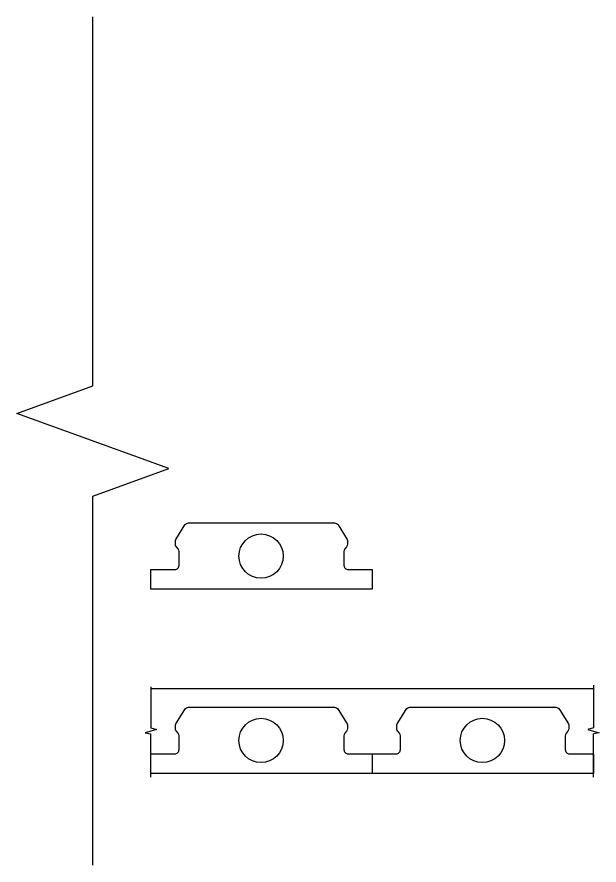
# Model space of a CAD drawing. Header units: metres. Extents: x -6.1 to 68.2, y -10.1 to 14.1.
# Drawn here: x 33.753 to 35.331, y 1.806 to 4.106 of the extents above; entities that cross this region are included whole.
import ezdxf

# ---------------------------------------------------------------- set-up
doc = ezdxf.new("R2010")
doc.units = ezdxf.units.M
doc.header["$MEASUREMENT"] = 0
doc.layers.add('Detalles', color=7, linetype='Continuous')

msp = doc.modelspace()

# ---------------------------------------------------------------- linework, layer by layer
for p, q in [((35.3161, 2.2835), (34.1161, 2.2835)), ((34.116, 2.0435), (34.1161, 2.161)), ((35.3161, 2.0435), (35.3161, 2.161))]:
    msp.add_line(p, q)
for points in [[(34.4161, 2.5535), (34.1161, 2.5535), (34.1161, 2.5673), (34.1161, 2.6072), (34.1813, 2.6072, 0.414214), (34.1926, 2.6185), (34.1926, 2.6559, 0.173276), (34.19, 2.663), (34.1853, 2.6688, -0.173276), (34.1827, 2.6759), (34.1827, 2.6831, -0.13024), (34.1842, 2.6887), (34.2083, 2.7278, -0.269439), (34.2182, 2.7335), (34.4152, 2.7335), (34.614, 2.7335, -0.269439), (34.6238, 2.7278), (34.6479, 2.6887, -0.13024), (34.6494, 2.6831), (34.6494, 2.6759, -0.173276), (34.6468, 2.6688), (34.6421, 2.663, 0.173276), (34.6396, 2.6559), (34.6396, 2.6185, 0.414214), (34.6509, 2.6072), (34.7161, 2.6072), (34.7161, 2.5673), (34.7161, 2.5535), (34.4144, 2.5535)], [(34.4161, 2.0535), (34.1161, 2.0535), (34.1161, 2.0673), (34.1161, 2.1072), (34.1813, 2.1072, 0.414214), (34.1926, 2.1185), (34.1926, 2.1559, 0.173276), (34.19, 2.163), (34.1853, 2.1688, -0.173276), (34.1827, 2.1759), (34.1827, 2.1831, -0.13024), (34.1842, 2.1887), (34.2083, 2.2278, -0.269439), (34.2182, 2.2335), (34.4152, 2.2335), (34.614, 2.2335, -0.269439), (34.6238, 2.2278), (34.6479, 2.1887, -0.13024), (34.6494, 2.1831), (34.6494, 2.1759, -0.173276), (34.6468, 2.1688), (34.6421, 2.163, 0.173276), (34.6396, 2.1559), (34.6396, 2.1185, 0.414214), (34.6509, 2.1072), (34.7161, 2.1072), (34.7161, 2.0673), (34.7161, 2.0535), (34.4144, 2.0535)], [(34.7161, 2.1072), (34.7813, 2.1072, 0.414214), (34.7926, 2.1185), (34.7926, 2.1559, 0.173276), (34.79, 2.163), (34.7853, 2.1688, -0.173276), (34.7827, 2.1759), (34.7827, 2.1831, -0.13024), (34.7842, 2.1887), (34.8083, 2.2278, -0.269439), (34.8182, 2.2335), (35.0152, 2.2335), (35.214, 2.2335, -0.269439), (35.2238, 2.2278), (35.2479, 2.1887, -0.13024), (35.2494, 2.1831), (35.2494, 2.1759, -0.173276), (35.2468, 2.1688), (35.2421, 2.163, 0.173276), (35.2396, 2.1559), (35.2396, 2.1185, 0.414214), (35.2509, 2.1072), (35.3161, 2.1072), (35.3161, 2.0673), (35.3161, 2.0535), (35.0144, 2.0535)]]:
    msp.add_lwpolyline(points, format="xyb")
for points in [[(34.1161, 2.2885), (34.1161, 2.1777), (34.1311, 2.1727), (34.1011, 2.1644), (34.1161, 2.161)], [(35.3161, 2.2935), (35.3161, 2.1777), (35.3011, 2.1727), (35.3311, 2.1644), (35.3161, 2.161)], [(35.0144, 2.0535), (34.7161, 2.0535)]]:
    msp.add_lwpolyline(points)
for centre in [(34.4148, 2.6435), (34.4148, 2.1435), (35.0148, 2.1435)]:
    msp.add_circle(centre, 0.06)
at = {"layer": 'Detalles', "color": 8, "linetype": 'Continuous', "ltscale": 0.025}
msp.add_lwpolyline([(33.9593, 1.8055), (33.9593, 2.8055), (34.1653, 2.8805), (33.7532, 3.0305), (33.9593, 3.1055), (33.9592, 4.1055)], dxfattribs=at)

doc.saveas('drawing.dxf')
